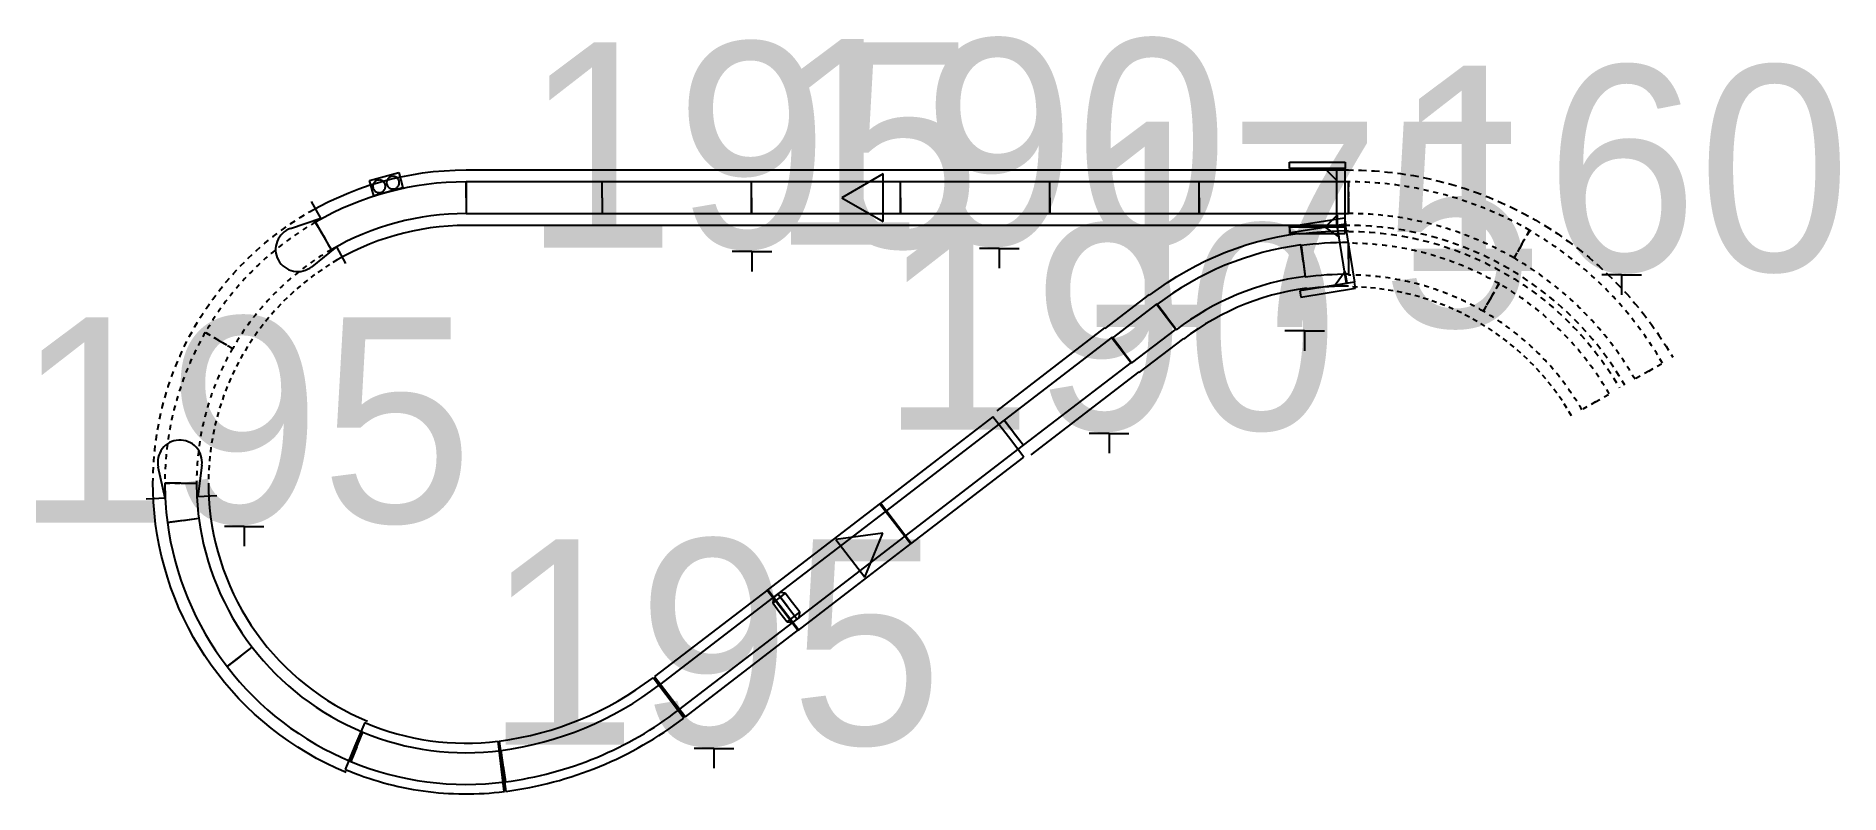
# Model space of a CAD drawing. Extents: x -2533 to -257, y 191 to 1147.
import ezdxf
from ezdxf.enums import TextEntityAlignment as Align

# ---------------------------------------------------------------- set-up
doc = ezdxf.new("R2010")
doc.units = 0
doc.header["$LTSCALE"] = 25
doc.linetypes.add('DOT', pattern=[0.5, 0.25, -0.25])

msp = doc.modelspace()

# ---------------------------------------------------------------- linework, layer by layer
at = {"layer": '12', "color": 250, "linetype": 'CONTINUOUS'}
for p, q in [((-951.55, 988.03), (-881.55, 988.03)), ((-951.55, 980.03), (-951.55, 988.03)), ((-881.55, 980.03), (-951.55, 980.03)), ((-891.97, 979.78), (-906.97, 979.78)), ((-906.97, 979.78), (-892.12, 964.93)), ((-892.12, 964.93), (-892.12, 979.93)), ((-891.97, 979.78), (-881.97, 979.78)), ((-891.97, 905.78), (-891.97, 979.78)), ((-881.97, 979.78), (-881.97, 905.78)), ((-881.55, 988.03), (-881.55, 980.03)), ((-2112.4, 964.84), (-2075.7, 974.68)), ((-2107.23, 945.52), (-2112.4, 964.84)), ((-2075.7, 974.68), (-2070.52, 955.36)), ((-1990.73, 943.03), (-1990.73, 963.03)), ((-1990.73, 943.03), (-1990.73, 963.03)), ((-1819.07, 963.03), (-1990.73, 963.03)), ((-1990.73, 963.03), (-1990.73, 923.03)), ((-1819.07, 943.03), (-1819.07, 963.03)), ((-1630.73, 963.03), (-1819.07, 963.03)), ((-1819.07, 943.03), (-1819.07, 963.03)), ((-1630.73, 943.03), (-1630.73, 963.03)), ((-1442.39, 963.03), (-1630.73, 963.03)), ((-1630.73, 923.03), (-1630.73, 963.03)), ((-1464.42, 973.03), (-1516.39, 943.03)), ((-1464.42, 913.03), (-1464.42, 973.03)), ((-1442.39, 943.03), (-1442.39, 963.03)), ((-1254.05, 963.03), (-1442.39, 963.03)), ((-1442.39, 923.03), (-1442.39, 963.03)), ((-1254.05, 943.03), (-1254.05, 963.03)), ((-1065.71, 963.03), (-1254.05, 963.03)), ((-1254.05, 923.03), (-1254.05, 963.03)), ((-1065.71, 943.03), (-1065.71, 963.03)), ((-877.37, 963.03), (-1065.71, 963.03)), ((-1065.71, 923.03), (-1065.71, 963.03)), ((-877.37, 923.03), (-877.37, 963.03)), ((-2174.14, 917.21), (-2185.68, 938.25)), ((-2070.52, 955.36), (-2107.23, 945.52)), ((-1990.73, 943.03), (-1990.73, 923.03)), ((-1819.07, 943.03), (-1819.07, 923.03)), ((-1819.07, 943.03), (-1819.07, 923.03)), ((-1630.73, 943.03), (-1630.73, 923.03)), ((-1630.73, 943.03), (-1630.73, 923.03)), ((-1516.39, 943.03), (-1464.42, 913.03)), ((-1442.39, 943.03), (-1442.39, 923.03)), ((-1442.39, 943.03), (-1442.39, 923.03)), ((-1254.05, 943.03), (-1254.05, 923.03)), ((-1254.05, 943.03), (-1254.05, 923.03)), ((-1065.71, 943.03), (-1065.71, 923.03)), ((-1065.71, 943.03), (-1065.71, 923.03)), ((-877.37, 943.03), (-877.37, 923.03)), ((-2212.01, 904.35), (-2174.14, 917.21)), ((-2170.73, 894.8), (-2180.73, 912.12)), ((-2180.73, 912.12), (-2160.73, 877.48)), ((-1990.73, 923.03), (-1819.07, 923.03)), ((-1819.07, 923.03), (-1630.73, 923.03)), ((-1630.73, 923.03), (-1442.39, 923.03)), ((-1442.39, 923.03), (-1254.05, 923.03)), ((-1254.05, 923.03), (-1065.71, 923.03)), ((-1065.71, 923.03), (-877.37, 923.03)), ((-951.59, 906.62), (-882.46, 917.66)), ((-891.47, 921), (-906.31, 906.15)), ((-891.31, 906.15), (-891.31, 921.15)), ((-882.46, 917.66), (-881.2, 909.76)), ((-950.33, 898.72), (-951.59, 906.62)), ((-881.55, 906.03), (-951.55, 906.03)), ((-951.55, 906.03), (-951.55, 898.03)), ((-951.55, 898.03), (-881.55, 898.03)), ((-881.2, 909.76), (-950.33, 898.72)), ((-906.31, 906.15), (-891.31, 906.15)), ((-891.45, 907.86), (-906.26, 905.5)), ((-906.26, 905.5), (-889.26, 893.18)), ((-881.97, 905.78), (-891.97, 905.78)), ((-889.26, 893.18), (-891.62, 907.99)), ((-891.45, 907.86), (-881.57, 909.44)), ((-879.78, 834.79), (-891.45, 907.86)), ((-881.57, 909.44), (-869.9, 836.37)), ((-881.55, 898.03), (-881.55, 906.03)), ((-2154.29, 881.04), (-2185.48, 856)), ((-2154.29, 881.04), (-2142.74, 860)), ((-934.71, 863.64), (-937.32, 883.47)), ((-934.59, 862.72), (-937.2, 882.55)), ((-937.2, 882.55), (-931.98, 842.89)), ((-877.48, 866.46), (-877.48, 886.46)), ((-877.48, 866.46), (-877.48, 846.46)), ((-934.71, 863.64), (-932.1, 843.81)), ((-881.68, 849.9), (-894, 832.9)), ((-879.19, 835.26), (-881.56, 850.07)), ((-869.53, 836.69), (-938.65, 825.65)), ((-938.65, 825.65), (-937.39, 817.75)), ((-937.39, 817.75), (-868.27, 828.79)), ((-894, 832.9), (-879.19, 835.26)), ((-869.9, 836.37), (-879.78, 834.79)), ((-868.27, 828.79), (-869.53, 836.69)), ((-1119.18, 809.12), (-1175.35, 766.02)), ((-1107, 793.26), (-1119.18, 809.12)), ((-1106.88, 792.33), (-1119.05, 808.2)), ((-1119.05, 808.2), (-1094.7, 776.46)), ((-1150.99, 734.29), (-1094.83, 777.39)), ((-1107, 793.26), (-1094.83, 777.39)), ((-1175.47, 766.95), (-1311.66, 662.45)), ((-1163.29, 751.08), (-1175.47, 766.95)), ((-1163.17, 750.16), (-1175.35, 766.02)), ((-1175.35, 766.02), (-1150.99, 734.29)), ((-1163.29, 751.08), (-1151.12, 735.22)), ((-1287.31, 630.72), (-1151.12, 735.22)), ((-1311.66, 662.45), (-1461.08, 547.8)), ((-1325.85, 666.69), (-1397.25, 611.9)), ((-1306.37, 641.3), (-1325.85, 666.69)), ((-1299.48, 646.58), (-1311.66, 662.45)), ((-1299.48, 646.58), (-1311.66, 662.45)), ((-1311.66, 662.45), (-1287.31, 630.72)), ((-1286.89, 615.91), (-1306.37, 641.3)), ((-1299.48, 646.58), (-1287.31, 630.72)), ((-1436.73, 516.06), (-1287.31, 630.72)), ((-1429.69, 506.34), (-1286.89, 615.91)), ((-2370.21, 564.15), (-2379.1, 603.14)), ((-2324.02, 605.88), (-2329, 566.2)), ((-1397.25, 611.9), (-1468.65, 557.11)), ((-2350.73, 583.03), (-2370.73, 583.03)), ((-2350.73, 583.03), (-2330.73, 583.03)), ((-2370.21, 564.15), (-2394.18, 562.95)), ((-2329, 566.2), (-2305.03, 567.39)), ((-1467.89, 557.7), (-1610.69, 448.12)), ((-1461.08, 547.8), (-1597.26, 443.3)), ((-1468.65, 557.11), (-1429.69, 506.34)), ((-1428.93, 506.92), (-1467.89, 557.7)), ((-1448.9, 531.93), (-1461.08, 547.8)), ((-1448.9, 531.93), (-1461.08, 547.8)), ((-1461.08, 547.8), (-1436.73, 516.06)), ((-2367.47, 533.43), (-2327.82, 538.65)), ((-2347.65, 536.04), (-2367.47, 533.43)), ((-2347.65, 536.04), (-2367.47, 533.43)), ((-2347.65, 536.04), (-2327.82, 538.65)), ((-1448.9, 531.93), (-1436.73, 516.06)), ((-1572.91, 411.56), (-1436.73, 516.06)), ((-1464.77, 519.75), (-1524.26, 511.92)), ((-1524.26, 511.92), (-1487.73, 464.32)), ((-1500.33, 452.13), (-1428.93, 506.92)), ((-1487.73, 464.32), (-1464.77, 519.75)), ((-1597.26, 443.3), (-1746.68, 328.64)), ((-1610.07, 448.59), (-1681.47, 393.8)), ((-1610.69, 448.12), (-1591.21, 422.73)), ((-1590.59, 423.21), (-1610.07, 448.59)), ((-1587.94, 444.14), (-1603.81, 431.97)), ((-1602.89, 438.98), (-1603.81, 431.97)), ((-1594.95, 445.07), (-1602.89, 438.98)), ((-1585.09, 427.43), (-1597.26, 443.3)), ((-1585.09, 427.43), (-1597.26, 443.3)), ((-1597.26, 443.3), (-1572.91, 411.56)), ((-1587.94, 444.14), (-1594.95, 445.07)), ((-1578.81, 432.24), (-1587.94, 444.14)), ((-1571.73, 397.34), (-1500.33, 452.13)), ((-1722.33, 296.91), (-1572.91, 411.56)), ((-1603.81, 431.97), (-1594.68, 420.07)), ((-1594.68, 420.07), (-1585.55, 408.17)), ((-1591.21, 422.73), (-1571.73, 397.34)), ((-1571.11, 397.82), (-1590.59, 423.21)), ((-1585.55, 408.17), (-1569.68, 420.34)), ((-1585.09, 427.43), (-1572.91, 411.56)), ((-1569.68, 420.34), (-1578.81, 432.24)), ((-1578.54, 407.25), (-1570.6, 413.33)), ((-1570.6, 413.33), (-1569.68, 420.34)), ((-1681.47, 393.8), (-1752.87, 339.02)), ((-1713.91, 288.24), (-1571.11, 397.82)), ((-1585.55, 408.17), (-1578.54, 407.25)), ((-2292.2, 351.7), (-2260.47, 376.05)), ((-2276.33, 363.87), (-2260.47, 376.05)), ((-2276.33, 363.87), (-2292.2, 351.7)), ((-2276.33, 363.87), (-2292.2, 351.7)), ((-1715.92, 286.78), (-1754.77, 337.65)), ((-1752.87, 339.02), (-1713.91, 288.24)), ((-1734.51, 312.77), (-1746.68, 328.64)), ((-1746.68, 328.64), (-1722.33, 296.91)), ((-1722.33, 296.91), (-1746.68, 328.64)), ((-1734.51, 312.77), (-1722.33, 296.91)), ((-2118.46, 280.97), (-2130.92, 251.5)), ((-2130.92, 251.5), (-2143.39, 222.02)), ((-2136.14, 231.95), (-2120.84, 268.91)), ((-2128.49, 250.43), (-2136.14, 231.95)), ((-2128.49, 250.43), (-2136.14, 231.95)), ((-2128.49, 250.43), (-2120.84, 268.91)), ((-1942.41, 194.06), (-1950.3, 257.57)), ((-1948.88, 257.77), (-1944.77, 226.03)), ((-1941.13, 206.28), (-1946.35, 245.94)), ((-1943.74, 226.11), (-1946.35, 245.94)), ((-1944.77, 226.03), (-1940.67, 194.3)), ((-1943.74, 226.11), (-1941.13, 206.28)), ((-1943.74, 226.11), (-1941.13, 206.28))]:
    msp.add_line(p, q, dxfattribs=at)
at = {"layer": '12', "color": 16, "linetype": 'CONTINUOUS'}
for p, q in [((-2125.82, 954.21), (-2112.79, 958.7)), ((-2112.79, 958.7), (-2099.6, 962.73)), ((-2099.6, 962.73), (-2086.29, 966.3)), ((-2086.29, 966.3), (-2072.85, 969.4)), ((-2072.85, 969.4), (-2059.32, 972.03)), ((-2059.32, 972.03), (-2045.7, 974.19)), ((-2045.7, 974.19), (-2032.02, 975.87)), ((-2032.02, 975.87), (-2018.28, 977.07)), ((-2018.28, 977.07), (-2004.51, 977.79)), ((-2004.51, 977.79), (-1990.73, 978.03)), ((-1990.73, 978.03), (-1990.73, 978.03)), ((-1990.73, 978.03), (-1819.07, 978.03)), ((-1819.07, 978.03), (-1630.73, 978.03)), ((-1630.73, 978.03), (-1442.39, 978.03)), ((-1442.39, 978.03), (-1254.05, 978.03)), ((-1254.05, 978.03), (-1065.71, 978.03)), ((-1065.71, 978.03), (-877.37, 978.03)), ((-2176.17, 931.79), (-2163.88, 938.05)), ((-2163.88, 938.05), (-2151.39, 943.88)), ((-2151.39, 943.88), (-2138.7, 949.27)), ((-2138.7, 949.27), (-2125.82, 954.21)), ((-2188.23, 925.11), (-2176.17, 931.79)), ((-2101.88, 888.43), (-2112.47, 884.36)), ((-2091.16, 892.12), (-2101.88, 888.43)), ((-2080.31, 895.44), (-2091.16, 892.12)), ((-2069.35, 898.38), (-2080.31, 895.44)), ((-2058.3, 900.93), (-2069.35, 898.38)), ((-2047.16, 903.09), (-2058.3, 900.93)), ((-2035.96, 904.87), (-2047.16, 903.09)), ((-2024.7, 906.25), (-2035.96, 904.87)), ((-2013.4, 907.24), (-2024.7, 906.25)), ((-2002.07, 907.83), (-2013.4, 907.24)), ((-1990.73, 908.03), (-2002.07, 907.83)), ((-1990.73, 908.03), (-1990.73, 908.03)), ((-1819.07, 908.03), (-1990.73, 908.03)), ((-1630.73, 908.03), (-1819.07, 908.03)), ((-1442.39, 908.03), (-1630.73, 908.03)), ((-1254.05, 908.03), (-1442.39, 908.03)), ((-1065.71, 908.03), (-1254.05, 908.03)), ((-877.37, 908.03), (-1065.71, 908.03)), ((-993.28, 887.36), (-979.93, 890.81)), ((-979.93, 890.81), (-966.47, 893.8)), ((-966.47, 893.8), (-952.92, 896.31)), ((-952.92, 896.31), (-939.28, 898.35)), ((-939.28, 898.35), (-939.28, 898.34)), ((-939.16, 897.42), (-922.77, 899.29)), ((-922.77, 899.29), (-906.33, 900.58)), ((-906.33, 900.58), (-889.85, 901.3)), ((-889.85, 901.3), (-877.48, 901.46)), ((-2143.3, 869.99), (-2153.23, 864.49)), ((-2133.2, 875.14), (-2143.3, 869.99)), ((-2122.92, 879.93), (-2133.2, 875.14)), ((-2112.47, 884.36), (-2122.92, 879.93)), ((-1057.77, 863.24), (-1045.23, 868.96)), ((-1045.23, 868.96), (-1032.49, 874.24)), ((-1032.49, 874.24), (-1019.58, 879.07)), ((-1019.58, 879.07), (-1006.5, 883.44)), ((-1006.5, 883.44), (-993.28, 887.36)), ((-1105.74, 836.11), (-1094.11, 843.52)), ((-1094.11, 843.52), (-1082.23, 850.51)), ((-1082.23, 850.51), (-1070.11, 857.09)), ((-1070.11, 857.09), (-1057.77, 863.24)), ((-1184.48, 777.92), (-1128.31, 821.02)), ((-1128.18, 820.1), (-1117.1, 828.3)), ((-1117.1, 828.3), (-1105.74, 836.11)), ((-974.57, 819.9), (-985.45, 816.68)), ((-963.59, 822.75), (-974.57, 819.9)), ((-952.52, 825.2), (-963.59, 822.75)), ((-941.36, 827.27), (-952.52, 825.2)), ((-930.14, 828.95), (-941.36, 827.27)), ((-930.14, 828.94), (-930.14, 828.95)), ((-916.06, 829.61), (-930.02, 828.02)), ((-902.05, 830.71), (-916.06, 829.61)), ((-888.02, 831.32), (-902.05, 830.71)), ((-877.48, 831.46), (-888.02, 831.32)), ((-1027.64, 800.06), (-1037.79, 795)), ((-1017.32, 804.77), (-1027.64, 800.06)), ((-1006.84, 809.11), (-1017.32, 804.77)), ((-996.21, 813.08), (-1006.84, 809.11)), ((-985.45, 816.68), (-996.21, 813.08)), ((-1320.79, 674.35), (-1184.6, 778.85)), ((-1067.1, 777.74), (-1076.45, 771.31)), ((-1057.53, 783.83), (-1067.1, 777.74)), ((-1047.76, 789.59), (-1057.53, 783.83)), ((-1037.79, 795), (-1047.76, 789.59)), ((-1085.69, 765.49), (-1141.86, 722.39)), ((-1076.45, 771.31), (-1085.57, 764.56)), ((-1141.99, 723.32), (-1278.17, 618.81)), ((-2385.59, 572.69), (-2385.73, 583.03)), ((-2384.99, 558.91), (-2385.59, 572.69)), ((-2315.73, 583.03), (-2315.61, 574.52)), ((-2315.61, 574.52), (-2315.12, 563.19)), ((-2383.91, 545.17), (-2384.99, 558.91)), ((-2315.12, 563.19), (-2314.23, 551.88)), ((-2314.23, 551.88), (-2312.94, 540.61)), ((-2382.35, 531.47), (-2383.91, 545.17)), ((-2380.31, 517.83), (-2382.35, 531.47)), ((-2382.35, 531.47), (-2382.35, 531.47)), ((-2312.95, 540.61), (-2311.27, 529.39)), ((-2312.94, 540.61), (-2312.95, 540.61)), ((-2311.27, 529.39), (-2309.2, 518.23)), ((-2377.8, 504.28), (-2380.31, 517.83)), ((-2374.81, 490.82), (-2377.8, 504.28)), ((-2309.2, 518.23), (-2306.75, 507.16)), ((-2306.75, 507.16), (-2303.91, 496.18)), ((-2371.36, 477.47), (-2374.81, 490.82)), ((-2303.91, 496.18), (-2300.68, 485.3)), ((-2300.68, 485.3), (-2297.08, 474.54)), ((-2367.44, 464.25), (-2371.36, 477.47)), ((-2363.07, 451.17), (-2367.44, 464.25)), ((-2297.08, 474.54), (-2293.11, 463.92)), ((-2293.11, 463.92), (-2288.77, 453.44)), ((-2358.24, 438.26), (-2363.07, 451.17)), ((-2352.96, 425.52), (-2358.24, 438.26)), ((-2288.77, 453.44), (-2284.07, 443.11)), ((-2284.07, 443.11), (-2279, 432.96)), ((-2279, 432.96), (-2273.59, 422.99)), ((-2347.25, 412.98), (-2352.96, 425.52)), ((-2341.09, 400.64), (-2347.25, 412.98)), ((-2273.59, 422.99), (-2267.83, 413.22)), ((-2267.83, 413.22), (-2261.74, 403.65)), ((-2334.52, 388.52), (-2341.09, 400.64)), ((-2327.52, 376.64), (-2334.52, 388.52)), ((-2261.74, 403.65), (-2255.31, 394.3)), ((-2255.31, 394.3), (-2248.56, 385.18)), ((-2320.11, 365.01), (-2327.52, 376.64)), ((-2312.3, 353.65), (-2320.11, 365.01)), ((-2248.57, 385.18), (-2241.51, 376.3)), ((-2248.57, 385.18), (-2248.57, 385.18)), ((-2241.51, 376.3), (-2234.14, 367.68)), ((-2234.14, 367.68), (-2226.47, 359.31)), ((-2304.1, 342.57), (-2312.3, 353.65)), ((-2304.1, 342.56), (-2304.1, 342.57)), ((-2295.52, 331.78), (-2304.1, 342.56)), ((-2226.47, 359.31), (-2218.52, 351.22)), ((-2218.52, 351.22), (-2210.29, 343.41)), ((-2210.29, 343.41), (-2201.8, 335.9)), ((-2286.56, 321.29), (-2295.52, 331.78)), ((-2277.25, 311.13), (-2286.56, 321.29)), ((-2201.8, 335.9), (-2193.04, 328.68)), ((-2193.04, 328.68), (-2184.04, 321.77)), ((-2184.04, 321.77), (-2174.81, 315.19)), ((-2267.58, 301.29), (-2277.25, 311.13)), ((-2257.58, 291.8), (-2267.58, 301.29)), ((-2174.81, 315.19), (-2165.35, 308.93)), ((-2165.35, 308.93), (-2155.68, 303)), ((-2155.68, 303), (-2145.8, 297.41)), ((-2145.8, 297.41), (-2135.74, 292.17)), ((-2247.26, 282.67), (-2257.58, 291.8)), ((-2236.62, 273.9), (-2247.26, 282.67)), ((-2225.68, 265.5), (-2236.62, 273.9)), ((-2135.74, 292.17), (-2125.5, 287.29)), ((-2125.5, 287.29), (-2115.1, 282.77)), ((-2214.46, 257.5), (-2225.68, 265.5)), ((-2202.96, 249.89), (-2214.46, 257.5)), ((-2191.2, 242.68), (-2202.96, 249.89)), ((-2179.2, 235.9), (-2191.2, 242.68)), ((-2166.97, 229.53), (-2179.2, 235.9)), ((-2154.53, 223.59), (-2166.97, 229.53)), ((-2141.89, 218.1), (-2154.53, 223.59))]:
    msp.add_line(p, q, dxfattribs=at)
at = {"layer": '12', "color": 16, "linetype": 'DOT'}
for p, q in [((-877.37, 978.03), (-860.88, 977.74)), ((-860.88, 977.74), (-844.41, 976.88)), ((-844.41, 976.88), (-827.98, 975.44)), ((-827.98, 975.44), (-811.61, 973.43)), ((-811.61, 973.43), (-795.32, 970.85)), ((-795.32, 970.85), (-779.13, 967.7)), ((-779.13, 967.7), (-763.06, 963.99)), ((-763.06, 963.99), (-747.13, 959.73)), ((-747.13, 959.73), (-731.36, 954.9)), ((-731.36, 954.9), (-715.76, 949.54)), ((-715.76, 949.54), (-700.36, 943.63)), ((-700.36, 943.63), (-685.18, 937.18)), ((-685.18, 937.18), (-670.24, 930.21)), ((-2222.9, 902.59), (-2211.61, 910.5)), ((-2211.61, 910.5), (-2200.05, 918.01)), ((-2200.04, 918.01), (-2188.23, 925.11)), ((-2188.23, 925.11), (-2188.23, 925.11)), ((-670.24, 930.21), (-655.54, 922.72)), ((-655.54, 922.72), (-641.12, 914.73)), ((-641.12, 914.73), (-626.98, 906.23)), ((-641.12, 914.73), (-641.12, 914.73)), ((-2244.63, 885.62), (-2233.91, 894.29)), ((-2233.91, 894.29), (-2222.9, 902.59)), ((-863.32, 907.78), (-877.37, 908.03)), ((-877.36, 900.53), (-863.57, 900.29)), ((-863.57, 900.29), (-849.8, 899.57)), ((-849.29, 907.05), (-863.32, 907.78)), ((-849.8, 899.57), (-836.07, 898.37)), ((-835.29, 905.82), (-849.29, 907.05)), ((-836.07, 898.37), (-822.38, 896.69)), ((-821.35, 904.11), (-835.29, 905.82)), ((-822.38, 896.69), (-808.77, 894.53)), ((-807.47, 901.91), (-821.35, 904.11)), ((-808.77, 894.53), (-795.23, 891.9)), ((-793.68, 899.23), (-807.47, 901.91)), ((-795.23, 891.9), (-781.8, 888.8)), ((-779.99, 896.07), (-793.68, 899.23)), ((-781.8, 888.8), (-768.48, 885.23)), ((-766.42, 892.44), (-779.99, 896.07)), ((-752.99, 888.33), (-766.42, 892.44)), ((-739.7, 883.76), (-752.99, 888.33)), ((-626.98, 906.23), (-613.15, 897.25)), ((-613.15, 897.25), (-599.64, 887.79)), ((-599.64, 887.79), (-586.47, 877.86)), ((-2274.86, 857.42), (-2265.12, 867.17)), ((-2265.12, 867.17), (-2255.03, 876.57)), ((-2255.03, 876.57), (-2244.63, 885.62)), ((-768.48, 885.23), (-755.3, 881.2)), ((-755.3, 881.2), (-742.26, 876.71)), ((-742.26, 876.71), (-729.39, 871.77)), ((-726.59, 878.72), (-739.7, 883.76)), ((-729.39, 871.77), (-716.7, 866.39)), ((-713.65, 873.23), (-726.59, 878.72)), ((-716.7, 866.39), (-704.2, 860.56)), ((-700.92, 867.3), (-713.65, 873.23)), ((-688.4, 860.92), (-700.92, 867.3)), ((-586.47, 877.86), (-573.65, 867.49)), ((-573.65, 867.49), (-561.2, 856.67)), ((-2293.31, 836.93), (-2284.27, 847.34)), ((-2284.27, 847.34), (-2274.86, 857.42)), ((-2181.76, 845.96), (-2190.82, 839.13)), ((-2172.46, 852.47), (-2181.76, 845.96)), ((-2162.95, 858.65), (-2172.46, 852.47)), ((-2153.23, 864.49), (-2162.95, 858.65)), ((-2153.23, 864.49), (-2153.23, 864.49)), ((-704.2, 860.56), (-691.92, 854.3)), ((-691.92, 854.3), (-679.86, 847.62)), ((-676.11, 854.11), (-688.4, 860.92)), ((-679.86, 847.62), (-679.86, 847.61)), ((-679.86, 847.61), (-668.04, 840.51)), ((-676.12, 854.1), (-676.11, 854.11)), ((-664.07, 846.87), (-676.12, 854.1)), ((-652.29, 839.22), (-664.07, 846.87)), ((-561.2, 856.67), (-549.14, 845.42)), ((-549.14, 845.42), (-537.48, 833.76)), ((-2310.29, 815.2), (-2301.99, 826.21)), ((-2301.99, 826.21), (-2293.31, 836.93)), ((-2208.19, 824.55), (-2216.49, 816.81)), ((-2199.63, 831.99), (-2208.19, 824.55)), ((-2190.81, 839.13), (-2199.63, 831.99)), ((-866.02, 830.34), (-877.36, 830.53)), ((-854.69, 829.74), (-866.02, 830.34)), ((-843.39, 828.75), (-854.69, 829.74)), ((-832.13, 827.37), (-843.39, 828.75)), ((-820.92, 825.6), (-832.13, 827.37)), ((-809.79, 823.43), (-820.92, 825.6)), ((-798.73, 820.88), (-809.79, 823.43)), ((-787.77, 817.94), (-798.73, 820.88)), ((-668.04, 840.51), (-656.48, 833)), ((-656.48, 833), (-645.18, 825.1)), ((-640.78, 831.16), (-652.29, 839.22)), ((-645.18, 825.1), (-634.17, 816.8)), ((-629.56, 822.7), (-640.78, 831.16)), ((-618.64, 813.86), (-629.56, 822.7)), ((-537.48, 833.76), (-526.23, 821.69)), ((-526.23, 821.69), (-515.41, 809.25)), ((-2325.7, 792.35), (-2318.19, 803.91)), ((-2318.19, 803.91), (-2310.29, 815.2)), ((-2232.25, 800.5), (-2239.69, 791.93)), ((-2224.51, 808.79), (-2232.25, 800.5)), ((-2216.49, 816.81), (-2224.51, 808.79)), ((-776.93, 814.63), (-787.77, 817.94)), ((-766.2, 810.94), (-776.93, 814.63)), ((-755.61, 806.87), (-766.2, 810.94)), ((-745.17, 802.44), (-755.61, 806.87)), ((-734.89, 797.64), (-745.17, 802.44)), ((-724.78, 792.49), (-734.89, 797.64)), ((-634.17, 816.8), (-623.46, 808.12)), ((-623.46, 808.12), (-613.05, 799.08)), ((-608.04, 804.65), (-618.64, 813.86)), ((-613.05, 799.08), (-602.97, 789.67)), ((-597.77, 795.06), (-608.04, 804.65)), ((-515.41, 809.25), (-505.03, 796.43)), ((-2339.49, 768.47), (-2332.81, 780.53)), ((-2332.81, 780.53), (-2332.81, 780.53)), ((-2332.8, 780.53), (-2325.7, 792.35)), ((-2253.66, 774.06), (-2260.16, 764.77)), ((-2246.83, 783.12), (-2253.66, 774.06)), ((-2239.69, 791.93), (-2246.83, 783.12)), ((-714.86, 786.99), (-724.78, 792.49)), ((-705.13, 781.15), (-714.86, 786.99)), ((-714.86, 786.99), (-714.86, 786.99)), ((-695.62, 774.97), (-705.13, 781.15)), ((-686.33, 768.46), (-695.62, 774.97)), ((-602.97, 789.67), (-593.22, 779.93)), ((-587.83, 785.13), (-597.77, 795.06)), ((-593.22, 779.93), (-583.82, 769.84)), ((-578.25, 774.85), (-587.83, 785.13)), ((-569.03, 764.25), (-578.25, 774.85)), ((-505.03, 796.43), (-495.1, 783.26)), ((-495.1, 783.26), (-485.64, 769.75)), ((-2351.58, 743.69), (-2345.75, 756.18)), ((-2345.75, 756.18), (-2339.49, 768.47)), ((-2266.34, 755.25), (-2272.18, 745.53)), ((-2260.16, 764.77), (-2266.34, 755.25)), ((-677.27, 761.64), (-686.33, 768.46)), ((-668.45, 754.5), (-677.27, 761.64)), ((-659.89, 747.06), (-668.45, 754.5)), ((-583.82, 769.84), (-574.77, 759.44)), ((-574.77, 759.44), (-566.09, 748.72)), ((-560.19, 753.33), (-569.03, 764.25)), ((-551.73, 742.11), (-560.19, 753.33)), ((-485.64, 769.75), (-476.66, 755.92)), ((-476.66, 755.92), (-468.17, 741.78)), ((-2361.91, 718.13), (-2356.96, 731)), ((-2356.96, 731), (-2351.58, 743.69)), ((-2277.69, 735.61), (-2282.83, 725.5)), ((-2272.19, 745.53), (-2277.69, 735.61)), ((-2272.18, 745.53), (-2272.19, 745.53)), ((-651.59, 739.32), (-659.89, 747.06)), ((-643.57, 731.3), (-651.59, 739.32)), ((-635.83, 723), (-643.57, 731.3)), ((-566.09, 748.72), (-557.8, 737.71)), ((-557.8, 737.71), (-549.89, 726.42)), ((-543.68, 730.61), (-551.73, 742.11)), ((-536.02, 718.82), (-543.68, 730.61)), ((-468.17, 741.78), (-468.17, 741.78)), ((-2366.39, 705.09), (-2361.91, 718.13)), ((-2287.63, 715.22), (-2292.06, 704.78)), ((-2282.83, 725.5), (-2287.63, 715.22)), ((-628.39, 714.44), (-635.83, 723)), ((-621.25, 705.62), (-628.39, 714.44)), ((-614.43, 696.57), (-621.25, 705.62)), ((-549.89, 726.42), (-542.38, 714.85)), ((-542.38, 714.85), (-535.28, 703.04)), ((-528.79, 706.78), (-536.02, 718.82)), ((-528.79, 706.78), (-528.79, 706.78)), ((-2373.99, 678.59), (-2370.42, 691.9)), ((-2370.42, 691.9), (-2366.39, 705.09)), ((-2299.82, 683.46), (-2303.14, 672.61)), ((-2296.13, 694.19), (-2299.82, 683.46)), ((-2292.06, 704.78), (-2296.13, 694.19)), ((-607.92, 687.27), (-614.43, 696.57)), ((-601.74, 677.76), (-607.92, 687.27)), ((-535.28, 703.04), (-535.28, 703.03)), ((-2379.72, 651.62), (-2377.09, 665.15)), ((-2377.09, 665.15), (-2373.99, 678.59)), ((-2306.07, 661.65), (-2308.62, 650.6)), ((-2303.14, 672.61), (-2306.07, 661.65)), ((-595.9, 668.04), (-601.74, 677.76)), ((-595.9, 668.03), (-595.9, 668.04)), ((-2383.56, 624.32), (-2381.88, 638)), ((-2381.88, 638), (-2379.72, 651.62)), ((-2310.79, 639.46), (-2312.56, 628.26)), ((-2308.62, 650.6), (-2310.79, 639.46)), ((-2384.76, 610.58), (-2383.56, 624.32)), ((-2313.94, 617), (-2314.93, 605.7)), ((-2312.56, 628.26), (-2313.95, 617)), ((-2385.73, 583.03), (-2385.48, 596.81)), ((-2385.48, 596.81), (-2384.76, 610.58)), ((-2315.53, 594.37), (-2315.73, 583.03)), ((-2314.93, 605.7), (-2315.53, 594.37))]:
    msp.add_line(p, q, dxfattribs=at)
at = {"layer": '12', "color": 250, "linetype": 'DOT'}
for p, q in [((-877.37, 943.03), (-877.37, 963.03)), ((-877.37, 963.03), (-877.37, 923.03)), ((-2170.73, 894.8), (-2180.73, 912.12)), ((-2170.73, 894.8), (-2160.73, 877.48)), ((-648.62, 901.74), (-668.62, 867.09)), ((-658.62, 884.42), (-648.62, 901.74)), ((-658.62, 884.42), (-648.62, 901.74)), ((-877.36, 865.53), (-877.36, 885.53)), ((-877.36, 885.53), (-877.36, 845.53)), ((-658.62, 884.42), (-668.62, 867.09)), ((-687.36, 834.62), (-707.36, 799.98)), ((-697.36, 817.3), (-687.36, 834.62)), ((-697.36, 817.3), (-687.36, 834.62)), ((-697.36, 817.3), (-707.36, 799.98)), ((-2302.49, 763.03), (-2319.82, 773.03)), ((-2302.49, 763.03), (-2319.81, 773.03)), ((-2319.81, 773.03), (-2285.17, 753.03)), ((-2302.49, 763.03), (-2285.17, 753.03)), ((-498.48, 724.28), (-481.16, 734.28)), ((-498.48, 724.28), (-515.8, 714.28)), ((-565.59, 685.53), (-582.91, 675.53)), ((-565.59, 685.53), (-548.27, 695.53)), ((-2350.73, 583.03), (-2370.73, 583.03)), ((-2370.73, 583.03), (-2330.73, 583.03))]:
    msp.add_line(p, q, dxfattribs=at)
at = {"layer": '12', "color": 230, "linetype": 'CONTINUOUS'}
for p, q in [((-1630, 875), (-1655, 875)), ((-1630, 875), (-1630, 850)), ((-1630, 875), (-1605, 875)), ((-1318, 879), (-1343, 879)), ((-1318, 879), (-1318, 854)), ((-1318, 879), (-1293, 879)), ((-532.67, 845.67), (-557.67, 845.67)), ((-532.67, 845.67), (-532.67, 820.67)), ((-532.67, 845.67), (-507.67, 845.67)), ((-932.67, 775), (-957.67, 775)), ((-932.67, 775), (-932.67, 750)), ((-932.67, 775), (-907.67, 775)), ((-1179.33, 645.67), (-1204.33, 645.67)), ((-1179.33, 645.67), (-1179.33, 620.67)), ((-1179.33, 645.67), (-1154.33, 645.67)), ((-2270.67, 528.33), (-2295.67, 528.33)), ((-2270.67, 528.33), (-2270.67, 503.33)), ((-2270.67, 528.33), (-2245.67, 528.33)), ((-1678, 248.33), (-1703, 248.33)), ((-1678, 248.33), (-1678, 223.33)), ((-1678, 248.33), (-1653, 248.33))]:
    msp.add_line(p, q, dxfattribs=at)
at = {"layer": '12', "color": 250, "linetype": 'CONTINUOUS'}
for centre, radius, start, end in [((-1990.73, 583.03), 380, 90, 120), ((-2100.33, 957.37), 8, -195, -180), ((-2100.33, 957.37), 8, -180, -165), ((-2100.33, 957.37), 8, -210, -195), ((-2100.33, 957.37), 8, -225, -210), ((-2100.33, 957.37), 8, -240, -225), ((-2100.33, 957.37), 8, -255, -240), ((-2100.33, 957.37), 8, 90, 105), ((-2100.33, 957.37), 8, 75, 90), ((-2100.33, 957.37), 8, 60, 75), ((-2100.33, 957.37), 8, 45, 60), ((-2100.33, 957.37), 8, 30, 45), ((-2100.33, 957.37), 8, 15, 30), ((-2100.33, 957.37), 8, 0, 15), ((-2100.33, 957.37), 8, -15, 0), ((-2082.97, 962.02), 8, -195, -180), ((-2082.97, 962.02), 8, -180, -165), ((-2082.97, 962.02), 8, -210, -195), ((-2082.97, 962.02), 8, -165, -150), ((-2082.97, 962.02), 8, -225, -210), ((-2082.97, 962.02), 8, -150, -135), ((-2082.97, 962.02), 8, -240, -225), ((-2082.97, 962.02), 8, -135, -120), ((-2082.97, 962.02), 8, -255, -240), ((-2082.97, 962.02), 8, 90, 105), ((-2082.97, 962.02), 8, 75, 90), ((-2082.97, 962.02), 8, 60, 75), ((-2082.97, 962.02), 8, 45, 60), ((-2082.97, 962.02), 8, -60, -45), ((-2082.97, 962.02), 8, 30, 45), ((-2082.97, 962.02), 8, -45, -30), ((-2082.97, 962.02), 8, 15, 30), ((-2082.97, 962.02), 8, -30, -15), ((-2082.97, 962.02), 8, 0, 15), ((-2082.97, 962.02), 8, -15, 0), ((-2100.33, 957.37), 8, -165, -150), ((-2100.33, 957.37), 8, -150, -135), ((-2100.33, 957.37), 8, -135, -120), ((-2100.33, 957.37), 8, -120, -105), ((-2100.33, 957.37), 8, -105, -90), ((-2100.33, 957.37), 8, -90, -75), ((-2100.33, 957.37), 8, -75, -60), ((-2100.33, 957.37), 8, -60, -45), ((-2100.33, 957.37), 8, -45, -30), ((-2100.33, 957.37), 8, -30, -15), ((-2082.97, 962.02), 8, -120, -105), ((-2082.97, 962.02), 8, -105, -90), ((-2082.97, 962.02), 8, -90, -75), ((-2082.97, 962.02), 8, -75, -60), ((-1990.73, 583.03), 340, 90, 120), ((-2203.01, 877.84), 28, 108.76, 208.76), ((-887.72, 506.72), 380, -262.5, -232.5), ((-877.48, 428.96), 457.5, -270, -262.5), ((-2203.01, 877.84), 28, -151.24, -51.24), ((-887.72, 506.72), 340, 97.5, 127.5), ((-877.48, 428.96), 417.5, 90, 97.5), ((-2351.8, 609.37), 28, 92.85, 192.85), ((-2351.8, 609.37), 28, -7.15, 92.85), ((-1990.73, 583.03), 380, -180, -172.5), ((-1990.73, 583.03), 340, 180, 187.5), ((-1990.73, 583.03), 380, -172.5, -142.5), ((-1990.72, 583.03), 340, 187.5, 217.5), ((-1990.72, 583.03), 340, 217.5, 247.5), ((-1990.73, 583.03), 380, -142.5, -112.5), ((-2000.87, 659.92), 405.5, -82.63, -52.63), ((-2000.84, 659.87), 417.5, -82.5, -52.5), ((-2000.84, 659.87), 457.5, -82.5, -52.5), ((-1990.72, 583.07), 328, -112.92, -82.92), ((-2000.87, 659.92), 469.5, -67.63, -52.63), ((-1990.72, 583.03), 340, -112.5, -82.5), ((-1990.73, 583.03), 380, -112.5, -82.5), ((-1990.72, 583.07), 392, -112.92, -97.92), ((-2000.87, 659.92), 469.5, -82.63, -67.63), ((-1990.72, 583.07), 392, -97.92, -82.92)]:
    msp.add_arc(centre, radius, start, end, dxfattribs=at)
at = {"layer": '12', "color": 250, "linetype": 'DOT'}
for centre, radius, start, end in [((-877.37, 505.53), 457.5, 60, 90), ((-1990.73, 583.03), 380, -240, -210), ((-877.37, 505.53), 417.5, 60, 90), ((-877.37, 505.53), 457.5, 30, 60), ((-1990.72, 583.03), 340, 120, 150), ((-877.36, 505.53), 380, 60, 90), ((-877.37, 505.53), 417.5, 30, 60), ((-877.36, 505.53), 340, 60, 90), ((-877.36, 505.53), 380, 30, 60), ((-877.36, 505.53), 340, 30, 60), ((-1990.73, 583.03), 380, -210, -180), ((-1990.73, 583.03), 340, 150, 180)]:
    msp.add_arc(centre, radius, start, end, dxfattribs=at)

# ---------------------------------------------------------------- texts
at = {"layer": '12', "color": 230, "linetype": 'CONTINUOUS'}
for s, p in [('195', (-1630, 880)), ('190', (-1318, 884)), ('160', (-532.67, 850.67)), ('175', (-932.67, 780)), ('190', (-1179.33, 650.67)), ('195', (-2270.67, 533.33)), ('195', (-1678, 253.33))]:
    msp.add_text(s, height=259, dxfattribs=at).set_placement(p, align=Align.CENTER)

doc.saveas('drawing.dxf')
